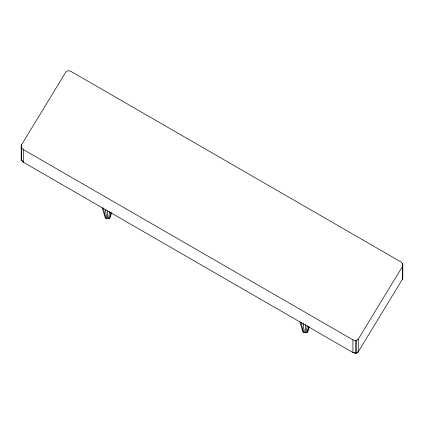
<?xml version="1.0" encoding="UTF-8"?>
<svg xmlns="http://www.w3.org/2000/svg" width="424" height="424" viewBox="0 0 424 424"><rect width="100%" height="100%" fill="white"/><g stroke="black" fill="none" stroke-linecap="round" stroke-linejoin="round"><path stroke-width="0.64" d="M102.2 207.67L105.247 217.788L106.705 218.636L107.648 218.095L107.659 210.829M299.863 321.779L302.927 331.913L303.489 332.432L304.39 332.755L305.317 332.22L306.245 332.755L307.172 325.685M107.648 218.095L108.581 218.636L109.525 211.576M21.2 146.736L21.592 144.743L65.736 72.207L67.342 70.914L68.688 70.734L71.11 71.497L401.38 262.18L402.8 264.587L402.8 277.264L402.408 279.257L358.264 351.793L356.658 353.086L355.312 353.266L352.89 352.503L23.537 162.35L21.688 160.648L21.2 159.413L21.2 146.736L21.688 147.971L21.688 160.648L21.2 159.413L21.396 158.417M402.371 277.969L402.408 279.257L402.408 266.585L402.8 264.587M108.581 218.636L109.461 218.296L110.892 212.509M306.245 332.755L307.146 332.432L308.582 326.644M307.707 330.837L308.55 327.683M309.239 326.846L307.707 331.913L307.146 332.432M111.597 212.737L110.049 217.793L109.461 218.296M21.688 147.971L23.537 149.672L352.89 339.825L355.312 340.589L356.658 340.408L358.264 339.121L402.408 266.585M357.082 352.381L358.264 351.793L358.264 339.121M354.697 352.784L352.89 352.503L352.89 339.825M22.043 160.468L23.537 162.35L23.537 149.672M302.423 328.945L302.927 330.837M300.945 322.139L303.489 332.432M103.323 208.009L105.83 218.296M303.123 323.115L304.39 332.755M105.497 209.451L106.705 218.636M402.312 263.352L402.312 264.618M356.658 340.408L356.658 353.086L355.312 353.266L355.312 340.589M305.317 324.281L305.317 332.22M21.592 144.743L21.592 146.01"/></g></svg>
